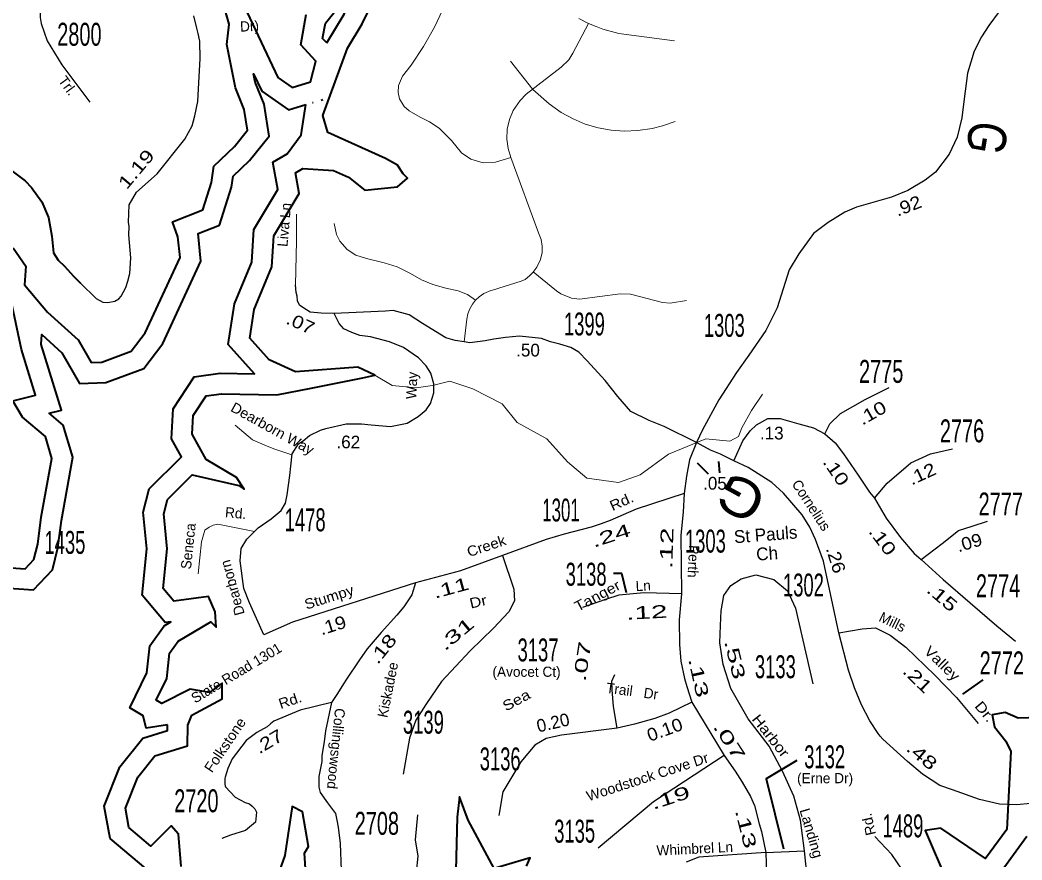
# Model space of a CAD drawing. Extents: x 418482 to 457047, y 194660 to 258388.
# Drawn here: x 436970 to 438936, y 209399 to 211046 of the extents above; entities that cross this region are included whole.
import ezdxf
from ezdxf.enums import TextEntityAlignment as Align

# ---------------------------------------------------------------- set-up
doc = ezdxf.new("R2010")
doc.units = 0
doc.header["$LTSCALE"] = 10
for name, color, linetype, lineweight in [('10', 7, 'Continuous', 40), ('11', 7, 'Continuous', 40), ('17', 7, 'Continuous', 25), ('22', 7, 'Continuous', 25), ('32', 7, 'Continuous', 25), ('35', 7, 'Continuous', 13), ('60', 7, 'Continuous', 40), ('62', 7, 'Continuous', 13), ('8', 7, 'Continuous', 25)]:
    doc.layers.add(name, color=color, linetype=linetype, lineweight=lineweight)

msp = doc.modelspace()

# ---------------------------------------------------------------- linework, layer by layer
at = {"layer": '11'}
for p, q in [((438321.16, 210155.71), (438299.41, 210177.15)), ((438343.5, 210158.34), (438341.5, 210180.45)), ((438859.66, 209752.35), (438819.87, 209723.78))]:
    msp.add_line(p, q, dxfattribs=at)
for points in [[(438135, 209961.51), (438150.73, 209961.51), (438159.73, 209923.26)], [(438494.51, 209594.05), (438434.26, 209558.04), (438468.41, 209420.45)]]:
    msp.add_lwpolyline(points, dxfattribs=at)
at = {"layer": '32'}
for p, q in [((438288.69, 209708.25), (438352.22, 209603.89)), ((438433.65, 209413.09), (438509.35, 209416.53))]:
    msp.add_line(p, q, dxfattribs=at)
for points in [[(436870.09, 211285.04), (436893.65, 211270.64), (436918.29, 211252.83), (436936.09, 211238.22), (436954.8, 211215.85), (436967.12, 211201.7), (436978.52, 211187.55), (436993.58, 211167.46), (437002.25, 211145.55), (437006.36, 211132.31), (437011.38, 211103.09), (437012.29, 211074.79), (437009.55, 211059.72), (437009.47, 211051.69), (437011.75, 211039.36), (437023.62, 211005.58), (437052.05, 210958.65), (437106.81, 210885.6)], [(437088.68, 210530.25), (437119.4, 210500.41), (437132.6, 210492.98), (437142.3, 210492.2), (437156.33, 210494.68), (437163.75, 210499.63), (437168.39, 210504.83), (437177.87, 210521.71), (437181.79, 210534.44), (437185.47, 210549.31), (437187.89, 210579.69), (437183.76, 210625.11), (437184.38, 210641.08), (437182.94, 210649.88), (437184.59, 210683.73), (437198.41, 210708.8), (437239.1, 210744.93), (437293.31, 210812.43), (437308.16, 210838.85), (437313.11, 210858.67), (437318.89, 210886.75), (437321.77, 210935.48), (437323.84, 210970.48), (437323.01, 211005.16), (437319.51, 211019.8), (437317.24, 211030.76), (437311.03, 211054.49)], [(438891.89, 211063.21), (438871.26, 211035.95), (438857.24, 211013.66), (438842.8, 210985.09), (438829.59, 210942.15), (438822.17, 210886.82), (438818.04, 210854.61), (438808.96, 210816.63), (438793.7, 210783.27), (438766.88, 210747.92), (438746.66, 210732.23), (438712.58, 210711.97), (438680, 210699.2), (438611.33, 210679.38), (438589.05, 210669.47), (438556.04, 210649.49), (438527.16, 210627.36), (438498.28, 210588.05), (438479.3, 210556.18), (438456.2, 210482.02), (438433.92, 210437.27), (438400.08, 210388.88), (438376.15, 210355.02), (438341.5, 210301.34), (438309.73, 210242.55), (438297.36, 210217.4)], [(437586.77, 210470.47), (437560.87, 210471.45), (437539.42, 210473.16), (437527.04, 210481.42), (437518.79, 210487.2), (437514.66, 210495.46), (437513.84, 210504.54), (437512.19, 210511.98), (437510.62, 210527.03)], [(437448.68, 209840.25), (437420.38, 209903.26), (437409.66, 209931.34), (437401.89, 209985.71), (437403.88, 210009.79), (437415.43, 210027.95), (437437.35, 210050.25), (437463.09, 210067.88), (437482.89, 210084.39), (437491.14, 210098.43), (437494.15, 210114.98), (437499.81, 210153.26), (437501.46, 210171.43), (437503.93, 210195.38), (437516.72, 210215.13), (437525.57, 210221.09), (437537.97, 210231.2), (437559.63, 210241.56), (437569.95, 210244.92), (437610.38, 210254.01), (437640.09, 210254.01), (437659.07, 210252.35), (437697.03, 210248.99), (437730.03, 210255.6), (437751.49, 210268.81), (437767.17, 210282.02), (437775.88, 210294.12), (437782.41, 210315.33), (437782.02, 210332.72), (437776.24, 210353.37), (437767.17, 210368.23), (437752.31, 210383.92), (437722.61, 210403.74), (437695.38, 210415.3), (437657.76, 210425.19), (437637.07, 210427.43), (437621.33, 210433.24), (437605.63, 210440.88), (437596.68, 210450.82), (437586.77, 210470.47)], [(438297.36, 210217.4), (438234.22, 210248.99), (438204.52, 210260.88), (438169.03, 210278.22), (438143.45, 210307.95), (438118.7, 210339.33), (438083.21, 210378.14), (438066.71, 210394.66), (438051.03, 210403.74), (438029.58, 210410.35), (438011.42, 210415.3), (437993.27, 210421.91), (437950.36, 210426.04), (437923.13, 210423.56), (437900.02, 210420.26), (437882.69, 210416.95), (437852.72, 210413.42), (437842, 210415.12), (437824.28, 210417.92), (437805.95, 210422.73), (437759.74, 210450.81), (437733.65, 210468.19), (437702.1, 210476.75), (437687.12, 210475.64), (437586.77, 210470.47)], [(438549.46, 210234.85), (438559.63, 210254.59), (438579.99, 210274.33), (438628.83, 210301.97), (438675.65, 210325.66)], [(438370.97, 210181.81), (438388.66, 210221.03), (438402.91, 210240.77), (438415.12, 210252.61), (438437.51, 210264.46), (438461.94, 210264.46), (438498.57, 210254.59), (438527.07, 210246.69), (438549.46, 210234.85)], [(438549.46, 210234.85), (438569.81, 210217.08), (438586.09, 210195.37), (438614.59, 210153.91), (438636.98, 210120.35), (438647.15, 210108.51)], [(438297.36, 210217.4), (438283.73, 210183.75), (438277.96, 210151.55), (438273.43, 210117.88)], [(438370.97, 210181.81), (438344.8, 210194.49), (438324.99, 210202.75), (438297.36, 210217.4)], [(438647.15, 210108.51), (438671.58, 210138.12), (438718.39, 210177.6), (438757.06, 210195.37), (438799.8, 210205.24)], [(438577, 209844.49), (438546.97, 209984.74), (438531.29, 210027.35), (438519.74, 210051.3), (438504.88, 210076.07), (438468.57, 210118.52), (438445.47, 210139.16), (438399.26, 210168.89), (438370.97, 210181.81)], [(438273.43, 210117.88), (438179.13, 210087.16), (438128.05, 210064.41), (438110.84, 210058.04), (438091.2, 210051.73), (438037.86, 210038.16), (438002.88, 210027.28), (437916.63, 209996.03)], [(438273.43, 210117.88), (438271.77, 210080.69), (438267.23, 210035.61), (438268.04, 209920.8)], [(438647.15, 210108.51), (438669.54, 210069.03), (438698.04, 210031.52), (438724.49, 209999.93), (438738.74, 209988.09)], [(438738.74, 209988.09), (438779.45, 210019.67), (438812.01, 210045.34), (438838.47, 210053.23), (438869, 210063.1)], [(437916.63, 209996.03), (437939.42, 209930.27), (437940.28, 209907.03), (437929.09, 209885.52), (437898.98, 209853.68), (437853.39, 209808.93), (437797.47, 209748.69), (437766.5, 209703.95), (437746.72, 209672.97), (437734.24, 209637.69), (437722.2, 209567.12)], [(437916.63, 209996.03), (437834.42, 209966.24), (437746.22, 209942.18)], [(438738.74, 209988.09), (438781.48, 209948.61), (438834.4, 209903.2), (438887.32, 209857.8), (438923.96, 209828.19)], [(438509.35, 209416.53), (438501.61, 209476.77), (438488.7, 209524.1), (438466.34, 209573.15), (438440.53, 209622.2), (438399.23, 209675.55), (438365.25, 209734.93), (438349.77, 209782.25), (438343.75, 209824.42), (438344.61, 209858.84), (438345.99, 209887.47), (438351.49, 209917.36), (438365.25, 209937.15), (438385.04, 209950.06), (438414.29, 209957.8), (438449.56, 209949.2), (438476.23, 209926.82), (438491.71, 209892.4), (438526.12, 209744.39)], [(437746.22, 209942.18), (437504.98, 209865.3), (437448.68, 209840.25)], [(437746.22, 209942.18), (437738.7, 209919.17), (437723.02, 209895.22), (437709.41, 209878.78), (437678.87, 209844.92), (437651.64, 209812.72), (437636.38, 209791.41), (437610.8, 209753.43), (437605.02, 209744.34), (437593.47, 209725.35), (437581.16, 209707.36)], [(438268.04, 209920.8), (438194.92, 209922.52), (438145.02, 209918.22), (438119.22, 209909.61), (438073.62, 209894.12)], [(438268.04, 209920.8), (438263.93, 209869.96), (438264.34, 209821.4), (438266.82, 209788.53), (438274.24, 209754.68), (438278.37, 209739.23), (438288.69, 209708.25)], [(438577, 209844.49), (438622.73, 209851.88), (438649.19, 209853.85), (438677.68, 209840.03), (438708.21, 209816.34), (438765.2, 209761.07), (438807.94, 209717.64), (438850.69, 209666.31)], [(439172.08, 209557.86), (439133.44, 209548.19), (439019.08, 209520.98), (438962.67, 209511.1), (438953.02, 209509.49), (438926.54, 209507.07), (438892.26, 209508.28), (438853, 209517.35), (438800.33, 209536.09), (438775.4, 209544.56), (438741.13, 209566.93), (438711.84, 209591.72), (438663.21, 209635.9), (438658.2, 209641.54), (438654.45, 209646.55), (438637.53, 209671.62), (438621.16, 209702.98), (438607.62, 209736.34), (438596.07, 209771.03), (438577, 209844.49)], [(438142.01, 209657.48), (438134.7, 209699.64), (438132.12, 209732.34), (438131.26, 209749.55), (438137.28, 209762.46)], [(437581.16, 209707.36), (437519.79, 209692.4), (437468.45, 209670.85), (437461.85, 209665.9), (437454.84, 209660.04), (437435.03, 209648.48), (437413.66, 209632.92), (437386.77, 209597.45), (437378.22, 209577.89), (437372.43, 209561.1), (437372.02, 209558.29), (437372.11, 209547.31), (437372.64, 209543.92), (437373.33, 209542.42), (437392.43, 209522.25), (437411.91, 209511.37), (437420.22, 209508.95), (437425.74, 209504.56), (437431.18, 209498.78), (437434.52, 209492.19), (437432, 209472.7), (437412.44, 209456.8), (437383.24, 209447.42), (437366.03, 209441)], [(437581.16, 209707.36), (437569.54, 209651.86), (437567.06, 209630.39), (437562.11, 209603.96), (437562.11, 209591.58), (437556.26, 209562.31), (437556.45, 209541.45), (437559.11, 209530.92), (437573.78, 209510.62), (437589.38, 209489.74), (437591.62, 209476.89), (437594.55, 209462.91), (437598.22, 209431.11), (437600.67, 209378.52)], [(438288.69, 209708.25), (438243.96, 209686.74), (438215.57, 209676.41), (438175.99, 209665.22), (438142.01, 209657.48)], [(438142.01, 209657.48), (438032.76, 209643.71), (438002.65, 209636.82), (437980.28, 209623.92), (437952.75, 209591.22), (437917.48, 209532.7), (437909.74, 209486.23)], [(438352.22, 209603.89), (438212.99, 209512.91), (438104.59, 209421.69)], [(438352.22, 209603.89), (438373.36, 209572.97), (438387.14, 209551.66), (438403.42, 209523.46), (438411.56, 209505.91), (438420.79, 209469.58), (438425.47, 209454.46), (438433.65, 209413.09)], [(437748.38, 209374.86), (437751.39, 209405.91), (437746.11, 209438.45), (437750.59, 209487.09)], [(438717.97, 209265.08), (438725.71, 209307.24), (438723.99, 209339.94), (438711.94, 209362.32), (438700.76, 209380.39), (438680.97, 209409.65), (438647.42, 209444.93)], [(438433.65, 209413.09), (438302.02, 209404.48), (438277.08, 209394.16)], [(438433.65, 209413.09), (438434.74, 209368.66), (438442.89, 209222.35), (438440.11, 209181.76)], [(438717.97, 209265.08), (438576.88, 209291.75), (438552.79, 209301.22), (438529.57, 209320.15), (438517.52, 209337.36), (438514.94, 209365.76), (438509.35, 209416.53)]]:
    msp.add_lwpolyline(points, dxfattribs=at)
at = {"layer": '32', "lineweight": 40}
msp.add_lwpolyline([(436954.38, 210750.67), (436980.22, 210731.24), (436992.76, 210718.18), (437012.74, 210689.56), (437025.95, 210659), (437032.55, 210622.67), (437036.05, 210589.93), (437044.93, 210575.6), (437057.51, 210563.5), (437074.84, 210543.68), (437088.68, 210530.25)], dxfattribs=at)
at = {"layer": '35'}
msp.add_line((437932.84, 210965.88), (437976.47, 210910.2), dxfattribs=at)
for points in [[(437799.09, 211066.09), (437783.62, 211032.67), (437762.22, 210994.45), (437737.69, 210958.16), (437720.81, 210936.34), (437712.88, 210917.75), (437712.19, 210904.34), (437715.06, 210891.81), (437723.94, 210876.86), (437733.69, 210868.31), (437755.5, 210855.69), (437773.94, 210846.84), (437792.75, 210834.31), (437817.12, 210810.33), (437836.69, 210785.8), (437854.62, 210773.48), (437878.81, 210766.28), (437903, 210767.3), (437933.41, 210776.48)], [(437842, 210415.12), (437846.75, 210459.67), (437849.06, 210469.97), (437853.06, 210480.16), (437858.16, 210488.95), (437864.22, 210496.59), (437871.16, 210503.3), (437880.28, 210509.69), (437893.91, 210515.56), (437897.25, 210516.5), (437953.53, 210534.3), (437961.12, 210537.7), (437970.09, 210544.31), (437976.22, 210551.45), (437984, 210561.75), (437991.25, 210576.73), (437994.47, 210590.47), (437994.97, 210602.59), (437993.09, 210615.8), (437987.43, 210628.85), (437933.41, 210776.48), (437928.09, 210794.3), (437925.59, 210812.41), (437926.34, 210832.31), (437930.53, 210851.08), (437938.09, 210869.06), (437951.62, 210888.86), (437963.5, 210900.72), (438032.12, 210953.83), (438046.81, 210968.58), (438054.91, 210981.38), (438085.91, 211039.52)], [(438254.53, 211005.56), (438170.16, 211016.47), (438145.34, 211020.34), (438113.84, 211028.66), (438100.47, 211033.42), (438085.91, 211039.52), (438066.59, 211049.69)], [(437976.47, 210910.2), (438008.62, 210882.09), (438032.03, 210865.36), (438055.41, 210852.48), (438079.47, 210842.44), (438104.69, 210835), (438130.03, 210830.42), (438155.91, 210828.56), (438182.34, 210829.55), (438210.84, 210833.89), (438230.69, 210839.05), (438255.97, 210847.08)], [(437513.01, 210665.57), (437513.01, 210612.72), (437510.62, 210527.03)], [(437586.47, 210647.53), (437591.25, 210625.91), (437597.78, 210612.53), (437611.88, 210595.98), (437628.91, 210584.89), (437649.75, 210578.72), (437685, 210570.22), (437710.56, 210562.58), (437736.72, 210549.52), (437757.84, 210537), (437780.19, 210527.62), (437805.81, 210520.22), (437829.97, 210515.23), (437848.06, 210507.86), (437864.22, 210496.59)], [(437977.03, 210552.66), (438022.94, 210515.36), (438031.53, 210509.16), (438052.19, 210500.67), (438068.16, 210498.83), (438148.06, 210509.03), (438168.19, 210508.77), (438230.69, 210492.41), (438245.78, 210490.83), (438277.75, 210496.41)], [(437392.53, 210251.53), (437426.37, 210222.63), (437453.6, 210211.07), (437468.45, 210205.29), (437503.74, 210193.51)], [(437430, 210042.78), (437358.2, 210057.34), (437349.02, 210055.69), (437341.01, 210051.58), (437332.96, 210045.65), (437326.4, 210022.6), (437319.64, 209959.91)]]:
    msp.add_lwpolyline(points, dxfattribs=at)
at = {"layer": '60'}
for p, q in [((437544.29, 210884.44), (437545.45, 210884.78)), ((437561.16, 210889.4), (437564.28, 210890.32))]:
    msp.add_line(p, q, dxfattribs=at)
for points in [[(437571.93, 211001.68), (437563.97, 211010.21), (437569.33, 211040.22), (437620.93, 211104.26), (437654.11, 211208.3), (437685.07, 211266.49), (437692.29, 211257.05), (437727.58, 211255.44)], [(437571.93, 211001.68), (437606.37, 211058.12), (437677.37, 211201.73), (437727.58, 211255.44)], [(437299.47, 209662.91), (437307.38, 209682.81), (437366.53, 209714.64), (437367.12, 209745.64), (437342.16, 209727.35), (437303.75, 209733.76), (437248.27, 209706), (437237.6, 209712.41), (437258, 209754.84), (437263.2, 209804.22), (437280.27, 209827.71), (437344.29, 209866.15), (437354.96, 209855.47), (437352.83, 209885.37), (437340.02, 209915.26), (437271.74, 209906.72), (437251.31, 209931.08), (437258.94, 210009.21), (437252.53, 210077.54), (437259.84, 210106), (437308.01, 210154.41), (437399.77, 210133.06), (437410.09, 210125.98), (437395.16, 210149.28), (437335.75, 210184.31), (437308, 210234.09), (437309.9, 210270.68), (437335.51, 210309.11), (437365.38, 210313.38), (437474.21, 210311.25), (437541.16, 210324.47), (437643.03, 210344.45), (437666.12, 210349.95), (437633.22, 210365.61), (437510.48, 210356.09), (437459.27, 210379.58), (437420.86, 210422.28), (437429.62, 210478.77), (437464.34, 210562.11), (437468, 210623.08), (437518, 210706.12), (437510.48, 210746.85), (437525.42, 210755.39), (437585.17, 210751.12), (437615.04, 210738.31), (437647.05, 210712.68), (437711.07, 210719.09), (437730.27, 210736.17), (437721.74, 210744.71), (437711.07, 210761.8), (437687.59, 210774.61), (437574.5, 210825.86), (437564.34, 210859.27), (437612.5, 210991.38), (437641.44, 211038.8), (437710.61, 211178.72)], [(436956.88, 210599.34), (436981.56, 210563.84), (436979.15, 210526.91), (437023.96, 210473.53), (437083.96, 210419.19), (437109.57, 210374.35), (437130.64, 210375.28), (437188.26, 210396.64), (437216, 210432.94), (437284.28, 210580.27), (437280.01, 210620.84), (437269.34, 210650.74), (437329.09, 210674.23), (437346.16, 210727.61), (437350.43, 210759.64), (437390.97, 210798.07), (437416.58, 210830.1), (437410.18, 210870.67), (437393.11, 210913.38), (437376.28, 210998.12), (437380.24, 211038.12), (437367.75, 211084.34)], [(437415.59, 211061.36), (437476.27, 210933.49), (437504.01, 210914.28), (437540.28, 210924.95), (437550.95, 210965.52), (437521.08, 210997.55), (437531.75, 211057.34)], [(436919.24, 209933.7), (436996.57, 209928.65), (437033.85, 209968.15), (437044.2, 210010.98), (437051.39, 210064.71), (437073.81, 210188.75), (437054.89, 210251.87), (437027.33, 210275.51), (437051.58, 210281.28), (437011.73, 210410.12), (437011.64, 210410.54), (437012.88, 210429.6), (437052.38, 210393.82), (437086.94, 210333.3), (437138.67, 210335.6), (437213.01, 210363.15), (437250.44, 210412.14), (437325.21, 210573.47), (437319.53, 210627.49), (437361.4, 210643.95), (437385.34, 210718.81), (437388.21, 210740.34), (437420.49, 210770.94), (437458.84, 210818.91), (437448.99, 210881.35), (437431.62, 210924.79), (437428.38, 210941.1), (437444.71, 210906.7), (437496.95, 210870.5), (437531.22, 210880.59)], [(437259.48, 209663.81), (437217.61, 209657.32), (437211.63, 209681.34), (437185.75, 209696.88), (437218.95, 209765.93), (437224.55, 209819.07), (437252.7, 209857.82), (437265.77, 209865.66), (437255.09, 209864.32), (437209.87, 209918.25), (437218.75, 210009.29), (437212.06, 210080.75), (437223.81, 210126.5), (437286.86, 210189.86), (437267.46, 210224.67), (437270.52, 210283.72), (437312.14, 210346.18), (437362.93, 210353.44), (437430.17, 210352.12), (437378.42, 210409.65), (437390.84, 210489.68), (437424.82, 210571.25), (437428.66, 210635.29), (437475.91, 210713.77), (437466, 210767.49), (437494.34, 210783.7), (437521.69, 210821.05), (437531.22, 210880.59)], [(436934.21, 209972.81), (436980.4, 209969.79), (436997.47, 209987.88), (437004.83, 210018.35), (437011.86, 210070.93), (437032.75, 210186.44), (437019.94, 210229.15), (436975.13, 210267.58), (436955.93, 210299.61), (437000.74, 210310.29), (436973, 210399.97), (436925.8, 210618.73)], [(439051.27, 209864.44), (439010.31, 209822.62), (438973.44, 209762.33), (438969.16, 209678.38), (438928.62, 209677.2), (438903.31, 209687.72), (438878.03, 209683.22), (438882.59, 209660.11), (438904.94, 209631.61)], [(437229.2, 209371.8), (437146.75, 209440.91), (437135.58, 209504.59), (437166.03, 209581.22), (437211.28, 209637.81), (437259.23, 209652.65), (437259.48, 209663.81)], [(437286.34, 209386.08), (437280.83, 209449.49), (437266.74, 209465.94), (437226.81, 209425.99), (437183.62, 209462.19), (437176.94, 209500.34), (437201, 209560.91), (437234.84, 209603.23), (437298.56, 209622.95), (437299.47, 209662.91)], [(438904.94, 209631.61), (438914.59, 209611.44), (438906.69, 209458.52), (438864.91, 209401.33), (438777.12, 209461.12), (438746.34, 209456.73), (438790.25, 209354.8)], [(437964.13, 209386.72), (437971.18, 209403.17), (437900.72, 209382.02), (437849.62, 209476.8), (437832.72, 209522.35), (437828.02, 209482.39), (437825.67, 209378.99)], [(437534.46, 209322.59), (437528.38, 209412.22), (437536.28, 209425.08), (437524.72, 209493.34), (437503.93, 209503.55), (437489.84, 209407.19), (437468.71, 209348.44)], [(438946.02, 209444.54), (438874.37, 209346.48)]]:
    msp.add_lwpolyline(points, dxfattribs=at)
at = {"layer": '62'}
msp.add_lwpolyline([(437666.12, 210349.95), (437700.65, 210329.51), (437747.59, 210325.24), (437779.6, 210329.51), (437813.74, 210338.05), (437858.55, 210323.1), (437916.17, 210293.21), (437946.04, 210256.91), (438003.65, 210224.88), (438044.2, 210180.04), (438082.61, 210148.01), (438144.49, 210139.47), (438187.17, 210154.41), (438242.65, 210194.98), (438316.26, 210224.88), (438363.21, 210220.61), (438380.28, 210229.15), (438386.68, 210246.23), (438405.89, 210280.4), (438427.23, 210312.42)], dxfattribs=at)

# ---------------------------------------------------------------- texts
at = {"layer": '10'}
for s, rotation, p in [('Liva Ln', 85.011, (437494.81, 210600.94)), ('State Road 1301', 30.969, (437313.7, 209705.38))]:
    msp.add_text(s, height=20, rotation=rotation, dxfattribs=at).set_placement(p)
at = {"layer": '10', "width": 1.05}
msp.add_text('Dearborn Way', height=20, rotation=331.006, dxfattribs=at).set_placement((437381.67, 210280.27))
at = {"layer": '10'}
for s, rotation, p in [('Rd.', 354.886, (437392.51, 210069.33)), ('Seneca', 83.852, (437310.31, 210013.28))]:
    msp.add_text(s, height=20, rotation=rotation, dxfattribs=at).set_placement(p, align=Align.CENTER)
at = {"layer": '11'}
for s, rotation, p in [('Dr)', 2.826, (437420.91, 211024.44)), ('Trl.', 306.514, (437055.5, 210911.77)), ('Way', 87.254, (437748.95, 210329.12)), ('Cornelius', 303.17, (438514.62, 210089.19)), ('Perth', 266.997, (438281.68, 209984.95)), ('Dearborn', 105.372, (437396.52, 209935.48)), ('Ln', 3.015, (438193.56, 209926.8)), ('Mills', 334.129, (438677.88, 209856.61)), ('Kiskadee ', 78.699, (437702.39, 209734.2)), ('Trail   Dr', 352.399, (438170.13, 209720.08)), ('Collingswood', 264.206, (437580.4, 209618.13)), ('Whimbrel Ln', 2.817, (438294.76, 209410.91))]:
    msp.add_text(s, height=20, rotation=rotation, dxfattribs=at).set_placement(p, align=Align.CENTER)
for s, rotation, width, p in [('Rd.', 24.015, 1.15, (438154.68, 210092.69)), ('Creek', 18.344, 1.1, (437888.44, 210005.14)), ('Stumpy', 17.675, 1.1, (437579.64, 209904.84)), ('Tanger', 28.092, 1.15, (438107.72, 209908.15)), ('Dr', 13.145, 1.2, (437871.31, 209895.69)), ('Valley', 315.875, 1.15, (438772.79, 209777.2)), ('Rd.', 18.58, 1.1, (437503.35, 209702.15)), ('Sea', 28.463, 1.2, (437948.92, 209703.4)), ('Dr.', 309.786, 1.2, (438855.94, 209683.45)), ('Folkstone', 56.064, 1.05, (437380.76, 209618.82)), ('Harbor', 308.414, 1.2, (438435.53, 209636.09)), ('Woodstock Cove Dr', 17.987, 1.05, (438204.38, 209552.2)), ('Landing', 286.197, 1.05, (438513.58, 209448.6)), ('Rd.', 102.825, 1.05, (438645.29, 209470.68))]:
    msp.add_text(s, height=20, rotation=rotation, dxfattribs=dict(at, width=width)).set_placement(p, align=Align.CENTER)
for s, p in [('(Avocet Ct)', (437964.12, 209757.99)), ('(Erne Dr)', (438550, 209549.24))]:
    msp.add_text(s, height=20, dxfattribs=at).set_placement(p, align=Align.CENTER)
at = {"layer": '17'}
for s, rotation, width, p in [('1.19', 49.949, 1.35, (437207.67, 210745.93)), ('.92', 21.39, 1.15, (438717.23, 210670.32)), ('.07', 335.647, 1.2, (437515.48, 210440.19)), ('.10', 29.5, 1.25, (438648.28, 210264.86)), ('.10', 304.503, 1.3, (438561.26, 210154.42)), ('.12', 24.675, 1.2, (438745.3, 210144.84)), ('.24', 17.818, 1.7, (438133.42, 210023.28)), ('.12', 88.053, 1.75, (438251.34, 210009.8)), ('.10', 307.224, 1.35, (438652.83, 210017.96)), ('.09', 16.617, 1.1, (438836.29, 210009.41)), ('.26', 287.592, 1.15, (438559.26, 209984.09)), ('.11', 15.261, 1.55, (437818.81, 209920.52)), ('.15', 319.371, 1.4, (438771.81, 209904.54)), ('.12', 3.015, 1.75, (438200.72, 209872.1)), ('.19', 17.282, 1.15, (437587.33, 209847.21)), ('.31', 39.829, 1.7, (437833.9, 209832.7)), ('.18', 51.278, 1.35, (437691.66, 209805.2)), ('.07', 81.261, 1.7, (438085.58, 209786.3)), ('.53', 283.56, 1.7, (438361.09, 209789.3)), ('.13', 282.372, 1.7, (438289.73, 209754.08)), ('.21', 315.875, 1.35, (438722.92, 209745.24)), ('0.10', 19.988, 1.1, (438239.62, 209642.59)), ('.27', 30.561, 1.25, (437464.54, 209620.48)), ('.07', 303.052, 1.8, (438351.65, 209625.52)), ('.48', 319.95, 1.4, (438731.97, 209593.85)), ('.19', 17.987, 1.7, (438250.07, 209509.21)), ('.13', 284.254, 1.7, (438382.62, 209457.38))]:
    msp.add_text(s, height=25, rotation=rotation, dxfattribs=dict(at, width=width)).set_placement(p, align=Align.CENTER)
for s, rotation, p in [('.50', 359.949, (437967.03, 210386.4)), ('.62', 359.199, (437614.2, 210206.22)), ('.05', 359.281, (438333.69, 210125.16)), ('0.20', 12.879, (438018.89, 209655.93))]:
    msp.add_text(s, height=25, rotation=rotation, dxfattribs=at).set_placement(p, align=Align.CENTER)
msp.add_text('.13', height=25, dxfattribs=at).set_placement((438445.4, 210223.68), align=Align.CENTER)
at = {"layer": '22'}
for rotation, width, p in [(260.29, 0.8, (438831.1, 210821.23)), (260.29, 0.8, (438831.1, 210821.23)), (151.325, 1.15, (438401.71, 210142.5)), (151.325, 1.15, (438401.71, 210142.5))]:
    msp.add_text('G', height=75, rotation=rotation, dxfattribs=dict(at, width=width)).set_placement(p, align=Align.CENTER)
for s, p in [('St Pauls', (438434.23, 210024.8)), ('Ch', (438437.1, 209987.41))]:
    msp.add_text(s, height=25, rotation=4.401, dxfattribs=at).set_placement(p, align=Align.CENTER)
at = {"layer": '8'}
for s, width, p in [('2800', 0.65, (437086.62, 210996.02)), ('1399', 0.6, (438077.64, 210427.66)), ('1303', 0.6, (438352.25, 210424.96)), ('2775', 0.65, (438660.11, 210334.68)), ('2776', 0.65, (438818.72, 210217.99)), ('1301', 0.55, (438031.71, 210062.72)), ('2777', 0.65, (438894.73, 210074.5)), ('1478', 0.6, (437529.73, 210043.5)), ('1303', 0.6, (438315.09, 210001.72)), ('1435', 0.6, (437058.24, 209999.24)), ('3138', 0.6, (438081.04, 209936.76)), ('1302', 0.6, (438507.49, 209915.64)), ('2774', 0.65, (438889.5, 209914.08)), ('3137', 0.6, (437986.6, 209788.25)), ('3133', 0.6, (438452.39, 209755.27)), ('2772', 0.65, (438896.81, 209762.83)), ('3139', 0.6, (437761.77, 209646.48)), ('3136', 0.6, (437912.41, 209574.47)), ('3132', 0.6, (438549.16, 209578.61)), ('2720', 0.65, (437316.21, 209492.33)), ('2708', 0.65, (437670.39, 209448.12)), ('3135', 0.6, (438058.55, 209432.71)), ('1489', 0.6, (438702.7, 209443.04))]:
    msp.add_text(s, height=45, dxfattribs=dict(at, width=width)).set_placement(p, align=Align.CENTER)

doc.saveas('drawing.dxf')
